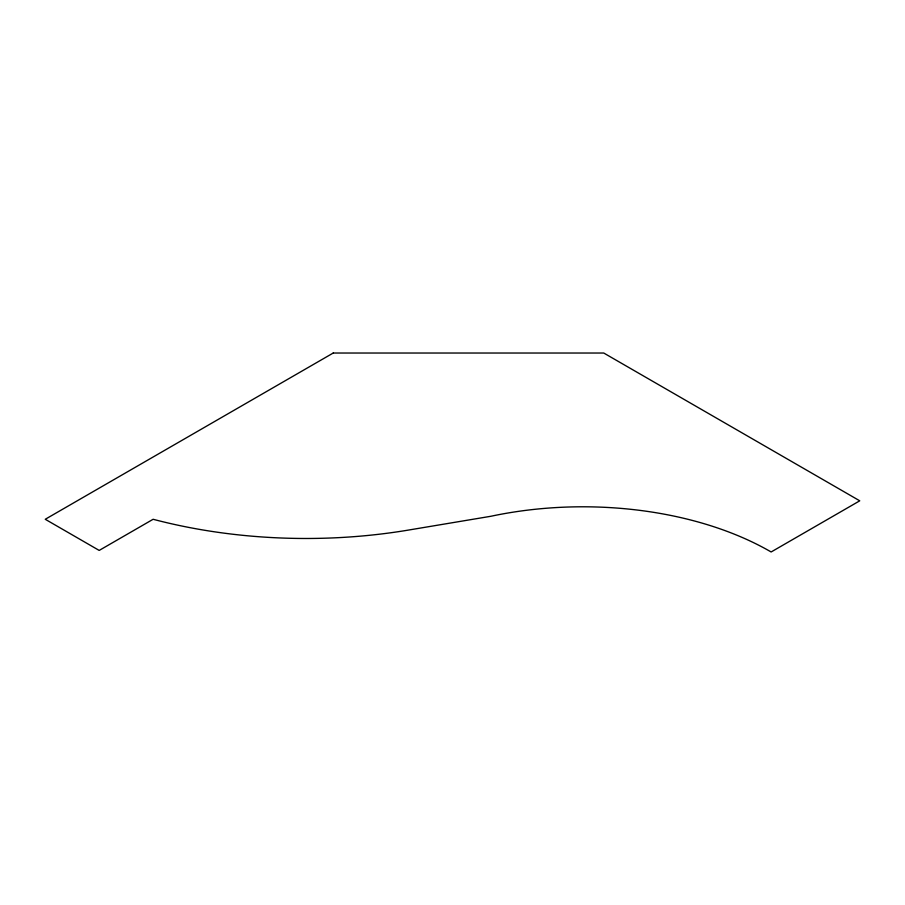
<?xml version="1.0" encoding="UTF-8"?>
<svg xmlns="http://www.w3.org/2000/svg" width="905" height="905" viewBox="0 0 905 905"><rect width="100%" height="100%" fill="white"/><g stroke="black" fill="none" stroke-linecap="round" stroke-linejoin="round"><path stroke-width="1.36" d="M333.221 353.029L45.25 519.278L99.188 550.421L153.126 519.278A367.928 212.426 0 0 0 407.736 530.194L490.827 516.28A265.731 153.42 0 0 1 771.139 551.971L859.75 500.816L603.759 353.029L333.221 353.029"/></g></svg>
